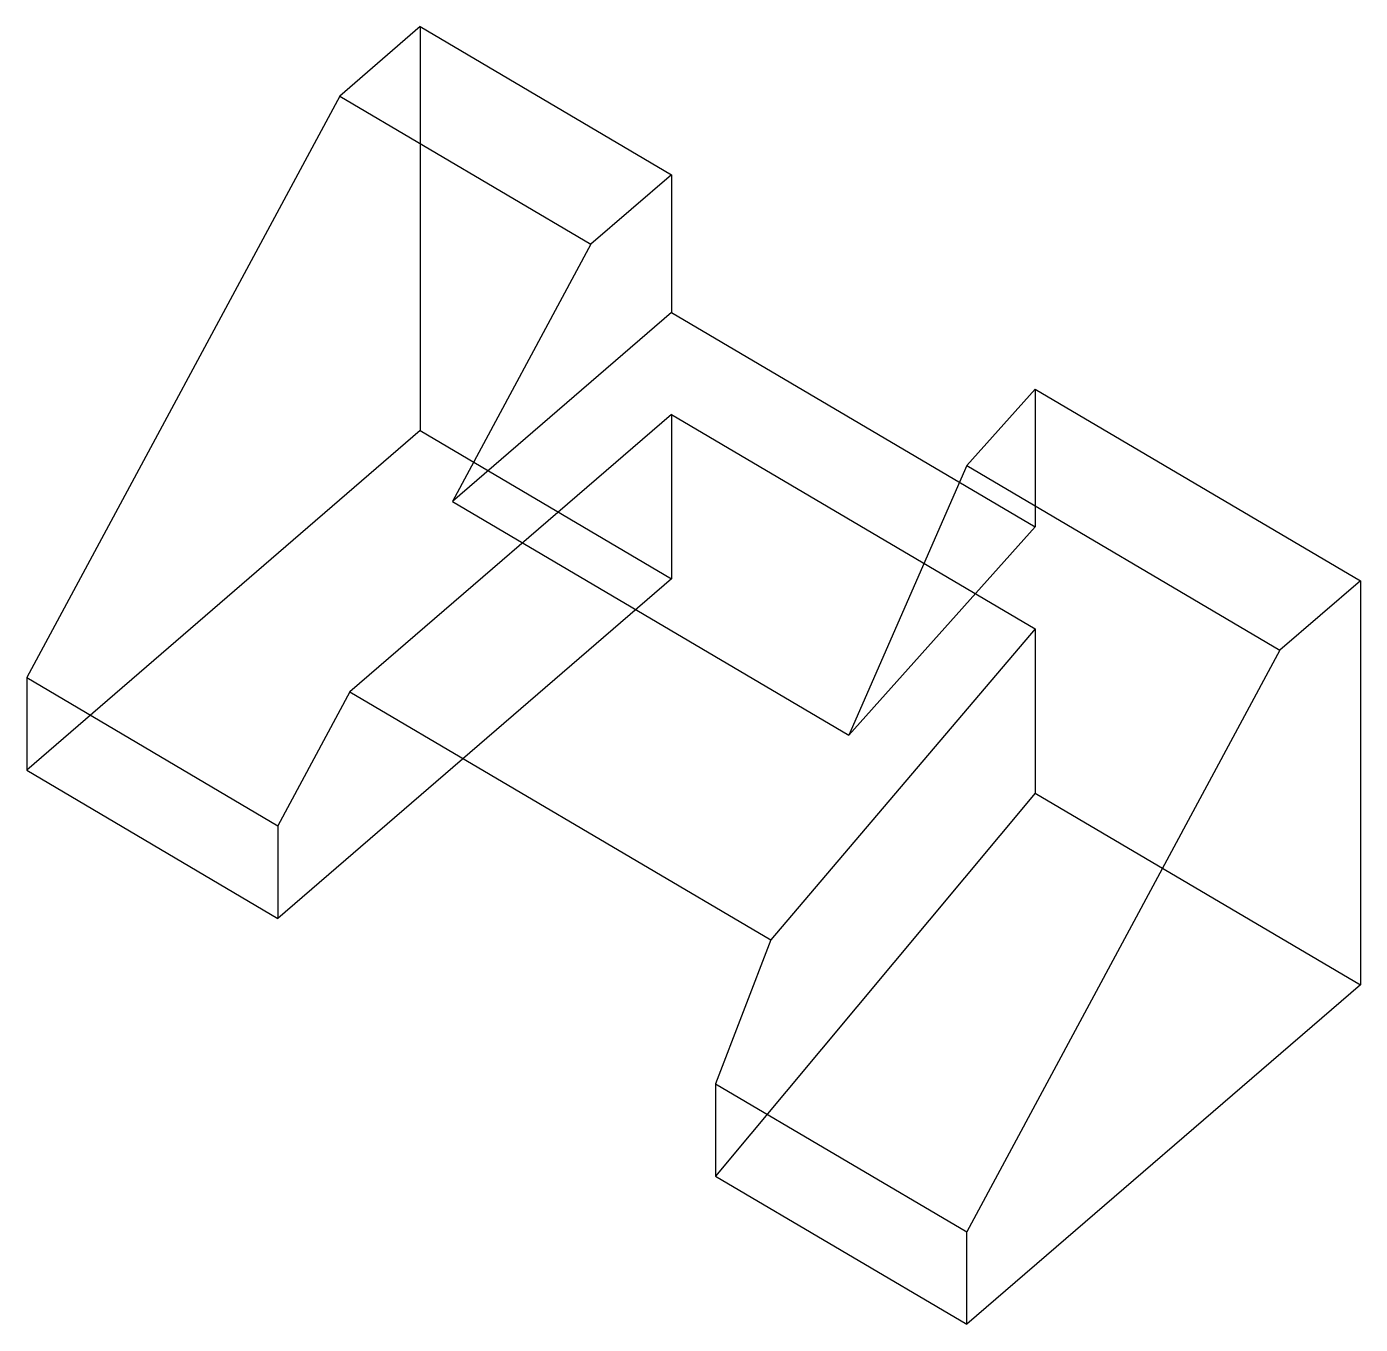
# Model space of a CAD drawing. Extents: x 158 to 265, y 69 to 173.
import ezdxf

# ---------------------------------------------------------------- set-up
doc = ezdxf.new("R2010")
doc.units = 0
doc.header["$MEASUREMENT"] = 0
doc.layers.get('0').update_dxf_attribs({"linetype": 'CONTINUOUS'})

msp = doc.modelspace()

# ---------------------------------------------------------------- linework, layer by layer
at = {"color": 7}
for p, q in [((189.25, 172.81), (182.81, 167.25)), ((189.25, 172.81), (189.25, 140.45)), ((189.25, 172.81), (209.38, 160.95)), ((182.81, 167.25), (157.74, 120.66)), ((182.81, 167.25), (202.93, 155.38)), ((209.38, 160.95), (202.93, 155.38)), ((209.38, 160.95), (209.38, 149.91)), ((202.93, 155.38), (191.84, 134.77)), ((209.38, 149.91), (191.84, 134.77)), ((209.38, 149.91), (238.51, 132.74)), ((238.51, 143.78), (233.03, 137.65)), ((238.51, 143.78), (264.56, 128.42)), ((238.51, 143.78), (238.51, 132.74)), ((209.38, 141.74), (183.63, 119.52)), ((209.38, 141.74), (209.38, 128.59)), ((209.38, 141.74), (238.51, 124.57)), ((189.25, 140.45), (157.74, 113.24)), ((189.25, 140.45), (209.38, 128.59)), ((233.03, 137.65), (223.59, 116.05)), ((233.03, 137.65), (258.11, 122.86)), ((191.84, 134.77), (223.59, 116.05)), ((238.51, 132.74), (223.59, 116.05)), ((209.38, 128.59), (177.86, 101.38)), ((264.56, 128.42), (258.11, 122.86)), ((264.56, 128.42), (264.56, 96.06)), ((238.51, 124.57), (217.33, 99.66)), ((238.51, 124.57), (238.51, 111.42)), ((258.11, 122.86), (233.04, 76.27)), ((157.74, 120.66), (157.74, 113.24)), ((157.74, 120.66), (177.86, 108.79)), ((183.63, 119.52), (177.86, 108.79)), ((183.63, 119.52), (217.33, 99.66)), ((157.74, 113.24), (177.86, 101.38)), ((238.51, 111.42), (212.92, 80.72)), ((238.51, 111.42), (264.56, 96.06)), ((177.86, 108.79), (177.86, 101.38)), ((217.33, 99.66), (212.92, 88.13)), ((264.56, 96.06), (233.04, 68.86)), ((212.92, 88.13), (233.04, 76.27)), ((212.92, 88.13), (212.92, 80.72)), ((212.92, 80.72), (233.04, 68.86)), ((233.04, 68.86), (233.04, 76.27))]:
    msp.add_line(p, q, dxfattribs=at)

doc.saveas('drawing.dxf')
